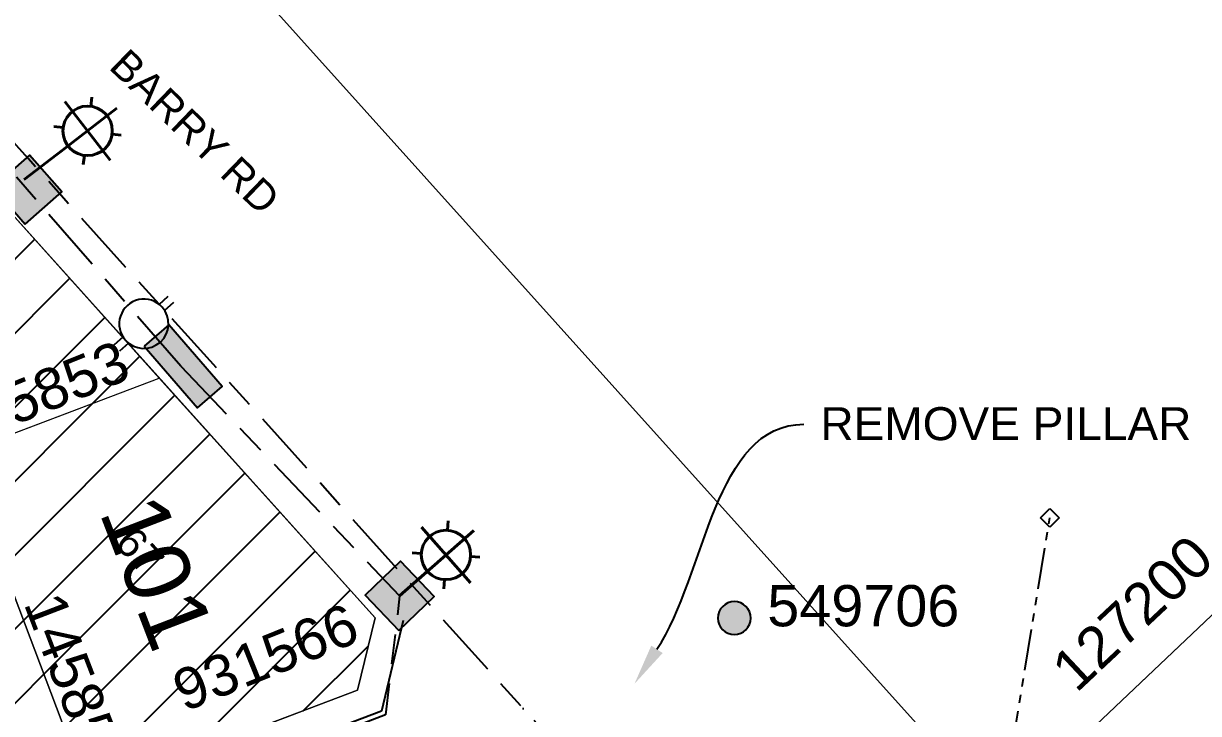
# Model space of a CAD drawing. Header units: metres. Extents: x 308667 to 309873, y 6270550 to 6271594.
# Drawn here: x 309552.7 to 309624, y 6271287.7 to 6271329.6 of the extents above; entities that cross this region are included whole.
import ezdxf
from ezdxf import colors
from ezdxf.entities.mleader import LeaderData, LeaderLine
from ezdxf.enums import TextEntityAlignment as Align
from ezdxf.math import Vec2, Vec3

# ---------------------------------------------------------------- set-up
doc = ezdxf.new("R2010")
doc.units = ezdxf.units.M
doc.linetypes.add('Cable Exist UG', pattern=[8.2, 4, -1.2, 1.8, -1.2])
doc.linetypes.add('PHANTOMX2', pattern=[5, 2.5, -0.5, 0.5, -0.5, 0.5, -0.5])
doc.layers.get('0').update_dxf_attribs({"color": 6})
for name, color, linetype, lineweight in [('_User Miscellaneous1', 41, 'Continuous', 13), ('Cadastre Developer_SP_NEW', 54, 'Continuous', 15), ('Cadastre Land Parcels_SP_EXT', 96, 'Continuous', 15), ('Cadastre Roads_SP_EXT', 54, 'Continuous', 15), ('Mains_HV_EXT', 11, 'Continuous', 25)]:
    doc.layers.add(name, color=color, linetype=linetype, lineweight=lineweight)
for name, color, linetype in [('Equip_LV_EXT', 7, 'Continuous'), ('Equip_SP_SL_EXT', 7, 'Continuous'), ('Equip_SP_SL_NEW', 2, 'Continuous'), ('Mains_LV_New_T84', 2, 'Cable x'), ('Notes', 7, 'Continuous'), ('Services_SP_EXT', 42, 'PHANTOMX2'), ('SupportsOH_SP_TR_HV_LV_SL_EXT', 7, 'Continuous'), ('SupportsUG_SP_LV_EXT', 7, 'Continuous'), ('SupportsUG_SP_LV_SL_EXT', 7, 'Continuous'), ('UG_Details_SP_MISC', 7, 'Continuous')]:
    doc.layers.add(name, color=color, linetype=linetype)
doc.styles.add('COLUMN_LABEL', font='arial.ttf')
doc.styles.add('iecARIAL', font='arial.ttf', dxfattribs={"height": 2})
doc.styles.add('POLE_LABEL', font='arial.ttf', dxfattribs={"height": 2})
doc.styles.add('SL_LABEL', font='arial.ttf', dxfattribs={"height": 2.5})
doc.styles.get("Standard").update_dxf_attribs({"font": 'arial.ttf'})
doc.linetypes.add('Cable New UG', pattern='A,7,-0.25,["x",Standard,S=2,R=0,X=0.2,Y=-0.8],-2.1', length=9.35)
doc.linetypes.add('Cable x', pattern='A,5,-0.25,["x",Standard,S=2,R=0,X=0,Y=-0.8],-1.5', length=6.75)

# ---------------------------------------------------------------- blocks, each defined once
blk = doc.blocks.new('PILLAR_EXT')
blk.add_hatch(color=256).paths.add_polyline_path([(-2.475, 0.99), (-2.475, -0.99), (2.475, -0.99), (2.475, 0.99)])
blk.add_lwpolyline([(-2.475, -0.99), (2.475, -0.99), (2.475, 0.99), (-2.475, 0.99)], close=True)
at = {"style": 'iecARIAL', "flags": 8}
blk.add_attdef('ASSET_NUM', (1.5, 3.5), '', height=2.5, dxfattribs=at)
for tag, p, flags in [('OWNED_BY', (0, -0.2), 9), ('STATE', (0, -0.4), 9), ('SUPPORT_TYPE', (0, -0.6), 9), ('USAGE', (0, -0.8), 9), ('LEGEND', (0, -1), 9), ('LOCATION', (0, -1.2), 9), ('NOTES', (0, -1.4), 9), ('PARENT', (0, -1.6), 9), ('STREETNAME', (0, -1.8), 9), ('SUBURB', (0, -2), 1)]:
    blk.add_attdef(tag, p, '', height=0.2, dxfattribs=dict(flags=flags))
blk = doc.blocks.new('CCP_EXT')
at = {"flags": 9}
for tag, p in [('USAGE', (0, -1.2)), ('LEGEND', (0, -1.4)), ('STATE', (0, -1.8)), ('LIFE_SUPPORT', (0, -1.6)), ('NOTES', (0, -2))]:
    blk.add_attdef(tag, text='', height=0.2, dxfattribs=at).set_placement(p, align=Align.MIDDLE_LEFT)
blk.add_wipeout([(0, 0.566), (0.566, 0), (0, -0.566), (-0.566, 0)])
blk.add_lwpolyline([(-0.566, 0), (0, 0.566), (0.566, 0), (0, -0.566), (-0.566, 0)])
at = {"flags": 1}
blk.add_attdef('Z', (0, 0), '', height=0.2, dxfattribs=at)
at = {"flags": 9}
for tag, p in [('CCP_TYPE', (0, 0)), ('OPERATING_VOLTAGE', (0, -0.6)), ('ORIENTATION', (0, -0.8)), ('CONSTRUCTED_VOLTAGE', (0, -0.2)), ('NO_PHASES', (0, -0.4)), ('OWNED_BY', (0, -1))]:
    blk.add_attdef(tag, text='', height=0.2, dxfattribs=at).set_placement(p, align=Align.MIDDLE_LEFT)
blk = doc.blocks.new('POLE_EXT')
blk.add_hatch(color=256).paths.add_polyline_path([(-1, 0, 1), (1, 0, 1)])
blk.add_lwpolyline([(-1, 0, 1), (1, 0, 1)], format="xyb", close=True)
at = {"flags": 8}
blk.add_attdef('pNumber', text='', height=2, dxfattribs=at).set_placement((3, 2.5), align=Align.MIDDLE_CENTER)
at = {"style": 'POLE_LABEL', "flags": 9}
for tag, p in [('STRUCTURE_PLANT_NUMBER', (1.355, 0.028)), ('STREET_CODE', (1.355, -0.2))]:
    blk.add_attdef(tag, text='', height=0.2, dxfattribs=at).set_placement(p, align=Align.MIDDLE_LEFT)
at = {"flags": 9}
for tag, p in [('OWNED_BY', (1.355, -0.4)), ('SPECIAL_USE', (1.355, -0.8)), ('PARENT', (1.355, -0.6)), ('cLV', (1.355, -1.4)), ('STATE', (1.355, -1)), ('USAGE', (1.355, -1.2)), ('cHV', (1.355, -2)), ('hDepth', (1.355, -1.6)), ('hDia', (1.355, -1.8)), ('LBRACKET', (1.355, -2.2)), ('LExisting', (1.355, -2.4)), ('LANTNUMBER', (1.355, -2.6)), ('LOther', (1.355, -2.8)), ('cLinedev', (1.355, -3.4)), ('LRemove', (1.355, -3)), ('LEGEND', (1.355, -3.2)), ('LOCATION', (1.355, -3.6)), ('pExisting', (1.355, -3.8)), ('PFNUMBER', (1.355, -4)), ('NEWPFNUMBER', (1.355, -4.2)), ('pFooting', (1.355, -4.4)), ('pNew', (1.355, -4.6)), ('pRelocate', (1.355, -5)), ('pRemove', (1.355, -5.2)), ('pReplace', (1.355, -5.4)), ('pStay', (1.355, -5.6)), ('pType', (1.355, -5.8)), ('cspan', (1.355, -6)), ('STREETNAME', (1.355, -6.2)), ('SUBURB', (1.355, -6.4)), ('OPERATED_BY', (1.355, -7.014)), ('NOTES', (1.355, -6.6)), ('MAINTAINED_BY', (1.355, -6.814))]:
    blk.add_attdef(tag, text='', height=0.2, dxfattribs=at).set_placement(p, align=Align.MIDDLE_LEFT)
at = {"flags": 1}
blk.add_attdef('Z', (1.355, -7.328), '', height=0.2, dxfattribs=at)
blk = doc.blocks.new('LV_UG_LINKS_OPEN_EXT')
for p, q in [((-0.249, 1.473), (-0.249, 2.22)), ((0.249, 1.473), (0.249, 2.22)), ((-0.249, -1.473), (-0.249, -2.22)), ((0.249, -1.473), (0.249, -2.22))]:
    blk.add_line(p, q)
at = {"flags": 9}
for tag, p in [('ACTUAL_STATUS', (0, 0)), ('OPERATING_VOLTAGE', (0, -0.6)), ('ORIENTATION', (0, -0.8)), ('CONSTRUCTED_VOLTAGE', (0, -0.2)), ('NO_PHASES', (0, -0.4)), ('STATE', (0, -1)), ('SWITCH_TYPE', (0, -1.2)), ('USAGE', (0, -1.4)), ('NOTES', (0, -1.6))]:
    blk.add_attdef(tag, text='', height=0.2, dxfattribs=at).set_placement(p, align=Align.MIDDLE_LEFT)
at = {"flags": 1}
blk.add_attdef('Z', (0, 0), '', height=0.2, dxfattribs=at)
blk.add_wipeout([(-0.249, 1.473), (-0.432, 1.43), (-0.608, 1.365), (-0.774, 1.278), (-0.928, 1.171), (-1.067, 1.045), (-1.19, 0.903), (-1.294, 0.747), (-1.377, 0.579), (-1.439, 0.402), (-1.478, 0.218), (-1.494, 0.031), (-1.486, -0.156), (-1.455, -0.341), (-1.4, -0.521), (-1.324, -0.692), (-1.227, -0.853), (-1.11, -1), (-0.976, -1.131), (-0.827, -1.244), (-0.664, -1.338), (-0.491, -1.411), (-0.311, -1.461), (-0.125, -1.489), (0.062, -1.493), (0.249, -1.473), (0.432, -1.43), (0.608, -1.365), (0.774, -1.278), (0.928, -1.171), (1.067, -1.045), (1.19, -0.903), (1.294, -0.747), (1.377, -0.579), (1.439, -0.402), (1.478, -0.218), (1.494, -0.031), (1.486, 0.156), (1.455, 0.341), (1.4, 0.521), (1.324, 0.692), (1.227, 0.853), (1.11, 1), (0.976, 1.131), (0.827, 1.244), (0.664, 1.338), (0.491, 1.411), (0.311, 1.461), (0.125, 1.489), (-0.062, 1.493)])
blk.add_lwpolyline([(0, -1.494, 1), (0, 1.494, 1)], format="xyb", close=True)
blk = doc.blocks.new('*U376')
blk.add_line((0, 0), (0, 0))
for tag, p, flags in [('Z', (0, 0), 1), ('OPERATED_BY', (0, -9.607), 9)]:
    blk.add_attdef(tag, p, '', height=0.2, dxfattribs=dict(flags=flags))
at = {"style": 'SL_LABEL', "flags": 9}
blk.add_attdef('STREET_CODE', text='', height=0.2, dxfattribs=at).set_placement((0, -0.2), align=Align.MIDDLE_LEFT)
for tag, height, flags, p in [('CONSTRUCTED_VOLTAGE', 0.2, 9, (0, -0.4)), ('CONTROL_TYPE', 0.2, 9, (0, -0.6)), ('LANTERN_PURPOSE', 0.2, 9, (0, -0.8)), ('OPERATING_VOLTAGE', 0.2, 9, (0, -1.4)), ('LANTERN_TYPE', 0.2, 9, (0, -1)), ('NO_PHASES', 0.2, 9, (0, -1.2)), ('ORIENTATION', 0.2, 9, (0, -1.6)), ('OWNED_BY', 0.2, 9, (0, -1.8)), ('STATE', 0.2, 9, (0, -2)), ('USAGE', 0.2, 9, (0, -2.2)), ('LNUMBER', 2.5, 8, (1.2, -2.8)), ('CEXIST', 0.2, 9, (0, -2.4)), ('CNEW', 0.2, 9, (0, -2.6)), ('CNUMBER', 0.2, 9, (0, -2.8)), ('CREMOVE', 0.2, 9, (0, -3)), ('CREPLACE', 0.2, 9, (0, -3.2)), ('LKINGHEIGHT', 0.2, 9, (0, -3.4)), ('LBRACKET', 0.2, 9, (0, -3.6)), ('LBRACKETVOCAB', 0.2, 9, (0, -3.8)), ('LCATEGORY', 0.2, 9, (0, -4)), ('LCHARGE1', 0.2, 9, (0, -4.2)), ('LCHARGE1PERCENT', 0.2, 9, (0, -4.4)), ('LCHARGE2', 0.2, 9, (0, -4.6)), ('LCHARGE2PERCENT', 0.2, 9, (0, -4.8)), ('LCHARGE3', 0.2, 9, (0, -5)), ('LCHARGE3PERCENT', 0.2, 9, (0, -5.2)), ('LEXIST', 0.2, 9, (0, -5.4)), ('LLAMP', 0.2, 9, (0, -5.6)), ('LLAMPVOCAB', 0.2, 9, (0, -5.8)), ('LMAST', 0.2, 9, (0, -6)), ('LMASTVOCAB', 0.2, 9, (0, -6.2)), ('LNEW', 0.2, 9, (0, -6.4)), ('LANTNUMBER', 0.2, 9, (0, -6.6)), ('LOUTREACH', 0.2, 9, (0, -7)), ('LOUTREACHVOCAB', 0.2, 9, (0, -7.2)), ('LRATECODE', 0.2, 9, (0, -7.4)), ('LREMOVE', 0.2, 9, (0, -7.6)), ('LREPLACE', 0.2, 9, (0, -7.8)), ('SUBURB', 0.2, 9, (0, -8.6)), ('LTYPE', 0.2, 9, (0, -8)), ('LTYPEVOCAB', 0.2, 9, (0, -8.2)), ('LEGEND', 0.2, 9, (0, -8.4)), ('STREETNAME', 0.2, 9, (0, -8.8)), ('LOCATION', 0.2, 9, (0, -9)), ('NOTES', 0.2, 9, (0, -9.2)), ('MAINTAINED_BY', 0.2, 9, (0, -9.863))]:
    blk.add_attdef(tag, text='', height=height, dxfattribs=dict(flags=flags)).set_placement(p, align=Align.MIDDLE_LEFT)
blk.add_wipeout([(5.632, 4.326), (5.893, 2.687), (5.218, 1.171), (3.58, 0.911), (1.982, 1.522), (1.803, 3.224), (2.477, 4.74), (4.116, 5.001)])
for p, q in [((4.116, 5.001), (4.043, 4.443)), ((2.477, 4.74), (2.934, 4.145)), ((5.038, 3.869), (5.632, 4.326)), ((1.803, 3.224), (2.361, 3.151)), ((5.893, 2.687), (5.335, 2.76)), ((0, 0), (2.661, 2.044)), ((3.58, 0.911), (3.653, 1.468)), ((4.762, 1.766), (5.218, 1.171))]:
    blk.add_line(p, q)
blk.add_circle((3.848, 2.956), 1.5)
at = {"style": 'SL_LABEL', "flags": 8}
blk.add_attdef('ASSET_NUM', text='', height=2.5, dxfattribs=at).set_placement((2, 2), align=Align.MIDDLE_LEFT)
blk = doc.blocks.new('*U381')
at = {"lineweight": 40}
for p, q in [((4.116, 5.001), (4.043, 4.443)), ((2.063, 1.585), (5.632, 4.326)), ((2.477, 4.74), (5.218, 1.171)), ((1.803, 3.224), (2.361, 3.151)), ((5.893, 2.687), (5.335, 2.76)), ((0, 0), (2.661, 2.044)), ((3.58, 0.911), (3.653, 1.468))]:
    blk.add_line(p, q, dxfattribs=at)
blk.add_circle((3.848, 2.956), 1.5, dxfattribs=at)
at = {"style": 'iecARIAL', "flags": 8}
blk.add_attdef('ASSET_NUM', (1.5, 1.5), '', height=2.5, dxfattribs=at)
for tag, p, height, flags in [('CONSTRUCTED_VOLTAGE', (0.981, -0.653), 0.2, 9), ('CONTROL_TYPE', (0.981, -0.853), 0.2, 9), ('LANTERN_PURPOSE', (0.981, -1.053), 0.2, 9), ('LANTERN_TYPE', (0.981, -1.253), 0.2, 9), ('NO_PHASES', (0.981, -1.453), 0.2, 9), ('LNUMBER', (2.181, -3.253), 2.5, 8), ('OPERATING_VOLTAGE', (0.981, -1.653), 0.2, 9), ('ORIENTATION', (0.981, -1.853), 0.2, 9), ('OWNED_BY', (0.981, -2.053), 0.2, 9), ('STATE', (0.981, -2.253), 0.2, 9), ('CEXIST', (0.981, -2.653), 0.2, 9), ('CNEW', (0.981, -2.853), 0.2, 9), ('CNUMBER', (0.981, -3.053), 0.2, 9), ('USAGE', (0.981, -2.453), 0.2, 9), ('CREMOVE', (0.981, -3.253), 0.2, 9), ('CREPLACE', (0.981, -3.453), 0.2, 9), ('LKINGHEIGHT', (0.981, -3.653), 0.2, 9), ('LBRACKET', (0.981, -3.853), 0.2, 9), ('LBRACKETVOCAB', (0.981, -4.053), 0.2, 9), ('LCATEGORY', (0.981, -4.253), 0.2, 9), ('LCHARGE1', (0.981, -4.453), 0.2, 9), ('LCHARGE1PERCENT', (0.981, -4.653), 0.2, 9), ('LCHARGE2', (0.981, -4.853), 0.2, 9), ('LCHARGE2PERCENT', (0.981, -5.053), 0.2, 9), ('LCHARGE3', (0.981, -5.253), 0.2, 9), ('LCHARGE3PERCENT', (0.981, -5.453), 0.2, 9), ('LEXIST', (0.981, -5.653), 0.2, 9), ('LLAMP', (0.981, -5.853), 0.2, 9), ('LLAMPVOCAB', (0.981, -6.053), 0.2, 9), ('LMAST', (0.981, -6.253), 0.2, 9), ('LMASTVOCAB', (0.981, -6.453), 0.2, 9), ('LNEW', (0.981, -6.653), 0.2, 9), ('LANTNUMBER', (0.981, -6.853), 0.2, 9), ('LOUTREACH', (0.981, -7.253), 0.2, 9), ('LOUTREACHVOCAB', (0.981, -7.453), 0.2, 9), ('LRATECODE', (0.981, -7.653), 0.2, 9), ('LREMOVE', (0.981, -7.853), 0.2, 9), ('LREPLACE', (0.981, -8.053), 0.2, 9), ('LTYPE', (0.981, -8.253), 0.2, 9), ('LTYPEVOCAB', (0.981, -8.453), 0.2, 9), ('LEGEND', (0.981, -8.653), 0.2, 9), ('STREETNAME', (0.981, -9.253), 0.2, 9), ('SUBURB', (0.981, -9.453), 0.2, 1), ('LOCATION', (0.981, -8.853), 0.2, 9), ('NOTES', (0.981, -9.053), 0.2, 9)]:
    blk.add_attdef(tag, p, '', height=height, dxfattribs=dict(flags=flags))
blk = doc.blocks.new('*U382')
at = {"lineweight": 40}
for p, q in [((2.935, 4.542), (2.901, 3.981)), ((1.123, 0.993), (4.494, 3.974)), ((1.318, 4.169), (4.299, 0.798)), ((0.75, 2.61), (1.311, 2.576)), ((4.867, 2.357), (4.306, 2.392)), ((0, 0), (1.688, 1.492)), ((2.682, 0.425), (2.717, 0.986))]:
    blk.add_line(p, q, dxfattribs=at)
blk.add_circle((2.809, 2.484), 1.5, dxfattribs=at)
at = {"style": 'iecARIAL', "flags": 8}
blk.add_attdef('ASSET_NUM', (1.5, 1.5), '', height=2.5, dxfattribs=at)
for tag, p, height, flags in [('CONSTRUCTED_VOLTAGE', (0.981, -0.653), 0.2, 9), ('CONTROL_TYPE', (0.981, -0.853), 0.2, 9), ('LANTERN_PURPOSE', (0.981, -1.053), 0.2, 9), ('LANTERN_TYPE', (0.981, -1.253), 0.2, 9), ('NO_PHASES', (0.981, -1.453), 0.2, 9), ('LNUMBER', (2.181, -3.253), 2.5, 8), ('OPERATING_VOLTAGE', (0.981, -1.653), 0.2, 9), ('ORIENTATION', (0.981, -1.853), 0.2, 9), ('OWNED_BY', (0.981, -2.053), 0.2, 9), ('STATE', (0.981, -2.253), 0.2, 9), ('CEXIST', (0.981, -2.653), 0.2, 9), ('CNEW', (0.981, -2.853), 0.2, 9), ('CNUMBER', (0.981, -3.053), 0.2, 9), ('USAGE', (0.981, -2.453), 0.2, 9), ('CREMOVE', (0.981, -3.253), 0.2, 9), ('CREPLACE', (0.981, -3.453), 0.2, 9), ('LKINGHEIGHT', (0.981, -3.653), 0.2, 9), ('LBRACKET', (0.981, -3.853), 0.2, 9), ('LBRACKETVOCAB', (0.981, -4.053), 0.2, 9), ('LCATEGORY', (0.981, -4.253), 0.2, 9), ('LCHARGE1', (0.981, -4.453), 0.2, 9), ('LCHARGE1PERCENT', (0.981, -4.653), 0.2, 9), ('LCHARGE2', (0.981, -4.853), 0.2, 9), ('LCHARGE2PERCENT', (0.981, -5.053), 0.2, 9), ('LCHARGE3', (0.981, -5.253), 0.2, 9), ('LCHARGE3PERCENT', (0.981, -5.453), 0.2, 9), ('LEXIST', (0.981, -5.653), 0.2, 9), ('LLAMP', (0.981, -5.853), 0.2, 9), ('LLAMPVOCAB', (0.981, -6.053), 0.2, 9), ('LMAST', (0.981, -6.253), 0.2, 9), ('LMASTVOCAB', (0.981, -6.453), 0.2, 9), ('LNEW', (0.981, -6.653), 0.2, 9), ('LANTNUMBER', (0.981, -6.853), 0.2, 9), ('LOUTREACH', (0.981, -7.253), 0.2, 9), ('LOUTREACHVOCAB', (0.981, -7.453), 0.2, 9), ('LRATECODE', (0.981, -7.653), 0.2, 9), ('LREMOVE', (0.981, -7.853), 0.2, 9), ('LREPLACE', (0.981, -8.053), 0.2, 9), ('LTYPE', (0.981, -8.253), 0.2, 9), ('LTYPEVOCAB', (0.981, -8.453), 0.2, 9), ('LEGEND', (0.981, -8.653), 0.2, 9), ('STREETNAME', (0.981, -9.253), 0.2, 9), ('SUBURB', (0.981, -9.453), 0.2, 1), ('LOCATION', (0.981, -8.853), 0.2, 9), ('NOTES', (0.981, -9.053), 0.2, 9)]:
    blk.add_attdef(tag, p, '', height=height, dxfattribs=dict(flags=flags))
blk = doc.blocks.new('COLUMN_EXT')
blk.add_hatch(color=256).paths.add_polyline_path([(-1.485, 1.485), (-1.485, -1.485), (1.485, -1.485), (1.485, 1.485)])
blk.add_lwpolyline([(-1.485, -1.485), (1.485, -1.485), (1.485, 1.485), (-1.485, 1.485)], close=True)
for tag, height, style, flags, p in [('ASSET_NUM', 2.5, 'COLUMN_LABEL', 8, (2, 2)), ('STRUCTURE_PLANT_NUMBER', 0.2, 'POLE_LABEL', 9, (1.813, 0.031)), ('STREET_CODE', 0.2, 'COLUMN_LABEL', 9, (1.813, -0.2))]:
    blk.add_attdef(tag, text='', height=height, dxfattribs=dict(style=style, flags=flags)).set_placement(p, align=Align.MIDDLE_LEFT)
at = {"flags": 9}
for tag, p in [('OWNED_BY', (1.813, -0.6)), ('STATE', (1.813, -0.8)), ('COLUMN_TYPE', (1.813, -0.4)), ('USAGE', (1.813, -1)), ('LEGEND', (1.813, -1.2)), ('LOCATION', (1.813, -1.4)), ('STREETNAME', (1.813, -1.6)), ('SUBURB', (1.813, -1.8)), ('NOTES', (1.813, -2))]:
    blk.add_attdef(tag, text='', height=0.2, dxfattribs=at).set_placement(p, align=Align.MIDDLE_LEFT)
at = {"flags": 1}
blk.add_attdef('Z', (1.813, -2.351), '', height=0.2, dxfattribs=at)

msp = doc.modelspace()

# ---------------------------------------------------------------- hatches: boundary and pattern name
at = {"layer": 'Notes'}
h = msp.add_hatch(dxfattribs=at)
h.set_pattern_fill('ANSI31', color=256)
h.paths.add_polyline_path([(309443.823, 6271322.526), (309432.133, 6271318.099), (309446.855, 6271279.201), (309458.543, 6271283.633)], flags=16)
h.paths.add_polyline_path([(309481.919, 6271292.496), (309493.609, 6271296.92), (309505.3, 6271301.345), (309505.295, 6271301.359), (309516.991, 6271305.769), (309528.671, 6271310.222), (309551.302, 6271318.803), (309560.982, 6271308.051), (309574.081, 6271293.501), (309573.017, 6271289.11), (309556.695, 6271282.922), (309541.223, 6271277.057), (309530.404, 6271272.955), (309530.32, 6271270.784), (309574.712, 6271287.614), (309575.568, 6271294.838), (309562.286, 6271308.768), (309541.793, 6271332.345), (309525.158, 6271350.837), (309517.484, 6271352.75), (309513.556, 6271353.32), (309511.727, 6271355.488), (309508.773, 6271358.987), (309505.187, 6271358.987), (309503.044, 6271361.97), (309503.011, 6271361.957), (309502.589, 6271359.756), (309505.248, 6271357.293), (309508.349, 6271353.852), (309512.568, 6271350.792), (309506.377, 6271348.347), (309443.097, 6271324.443), (309442.964, 6271322.254), (309432.117, 6271318.142), (309446.855, 6271279.201), (309459.405, 6271246.039), (309448.405, 6271241.876), (309448.298, 6271239.979), (309494.93, 6271257.368), (309495.179, 6271257.462), (309495.656, 6271259.795), (309494.465, 6271259.345)])
h.paths.add_polyline_path([(309482.78, 6271254.906), (309471.112, 6271250.477), (309471.112, 6271250.477), (309459.495, 6271246.073), (309446.924, 6271279.227), (309458.545, 6271283.625), (309458.54, 6271283.64), (309470.231, 6271288.064)], flags=16)
h.paths.add_polyline_path([(309458.545, 6271283.625), (309446.924, 6271279.227), (309459.495, 6271246.073), (309471.093, 6271250.47)], flags=0)
h.paths.add_polyline_path([(309470.231, 6271288.064), (309458.54, 6271283.64), (309458.543, 6271283.633), (309471.112, 6271250.477), (309482.78, 6271254.906)], flags=16)
h.paths.add_polyline_path([(309528.671, 6271310.222), (309516.991, 6271305.769), (309529.616, 6271272.656), (309541.22, 6271277.064)], flags=16)
h.paths.add_polyline_path([(309548.904, 6271303.469), (309533.446, 6271297.605), (309541.223, 6271277.057), (309556.694, 6271282.922)], flags=16)
h.paths.add_polyline_path([(309551.302, 6271318.803), (309528.671, 6271310.222), (309533.446, 6271297.605), (309560.982, 6271308.051)], flags=0)
h.paths.add_polyline_path([(309560.982, 6271308.051), (309548.904, 6271303.469), (309556.695, 6271282.922), (309573.017, 6271289.11), (309574.081, 6271293.501)], flags=16)
h.paths.add_polyline_path([(309551.302, 6271318.803), (309574.081, 6271293.501), (309573.017, 6271289.11), (309530.404, 6271272.955), (309530.32, 6271270.784), (309574.712, 6271287.614), (309575.568, 6271294.838), (309562.286, 6271308.768), (309541.793, 6271332.345), (309525.158, 6271350.837), (309517.484, 6271352.75), (309513.556, 6271353.32), (309511.727, 6271355.488), (309508.773, 6271358.987), (309505.187, 6271358.987), (309503.044, 6271361.97), (309503.011, 6271361.957), (309502.589, 6271359.756), (309505.248, 6271357.293), (309508.349, 6271353.852), (309512.568, 6271350.792), (309506.377, 6271348.347), (309443.097, 6271324.443), (309442.964, 6271322.254), (309443.805, 6271322.573), (309443.805, 6271322.573), (309458.54, 6271283.64)], flags=16)
h.paths.add_polyline_path([(309435.586, 6271309.211), (309439.664, 6271298.6), (309445.387, 6271300.8), (309441.309, 6271311.41)], flags=24)
h.paths.add_polyline_path([(309424.839, 6271305.134), (309428.916, 6271294.525), (309434.635, 6271296.723), (309430.558, 6271307.332)], flags=24)
h.paths.add_polyline_path([(309496.686, 6271292.037), (309500.763, 6271281.428), (309506.482, 6271283.626), (309502.405, 6271294.235)], flags=24)
h.paths.add_polyline_path([(309484.738, 6271287.507), (309488.816, 6271276.898), (309494.535, 6271279.096), (309490.457, 6271289.705)], flags=24)
h.paths.add_polyline_path([(309443.863, 6271322.662), (309448.497, 6271310.591), (309452.071, 6271311.963), (309447.438, 6271324.035)], flags=8)
h.paths.add_polyline_path([(309510.959, 6271343.211), (309523.07, 6271347.741), (309521.728, 6271351.328), (309509.617, 6271346.798)], flags=8)
h.paths.add_polyline_path([(309538.218, 6271313.797), (309550.208, 6271318.641), (309548.772, 6271322.194), (309536.782, 6271317.35)], flags=24)
h.paths.add_polyline_path([(309514.982, 6271339.277), (309526.702, 6271344.742), (309525.082, 6271348.215), (309513.363, 6271342.75)], flags=8)
h.paths.add_polyline_path([(309486.319, 6271270.24), (309490.953, 6271258.168), (309494.528, 6271259.54), (309489.894, 6271271.612)], flags=24)
h.paths.add_polyline_path([(309449.905, 6271274.299), (309453.982, 6271263.69), (309459.702, 6271265.888), (309455.624, 6271276.497)], flags=24)
h.paths.add_polyline_path([(309462.346, 6271279.016), (309466.423, 6271268.407), (309472.142, 6271270.605), (309468.065, 6271281.214)], flags=8)
h.paths.add_polyline_path([(309473.6, 6271283.283), (309477.677, 6271272.674), (309483.396, 6271274.872), (309479.319, 6271285.481)], flags=24)
h.paths.add_polyline_path([(309524.085, 6271335.231), (309526.559, 6271332.479), (309528.575, 6271334.291), (309526.101, 6271337.044)], flags=8)
h.paths.add_polyline_path([(309441.66, 6271255.717), (309446.294, 6271243.645), (309449.869, 6271245.017), (309445.235, 6271257.089)], flags=24)
h.paths.add_polyline_path([(309426.946, 6271265.576), (309431.011, 6271254.999), (309436.634, 6271257.16), (309432.569, 6271267.738)], flags=24)
h.paths.add_polyline_path([(309438.545, 6271269.974), (309442.61, 6271259.397), (309448.233, 6271261.558), (309444.168, 6271272.135)], flags=24)
h.paths.add_polyline_path([(309520.491, 6271301.063), (309524.568, 6271290.454), (309530.287, 6271292.651), (309526.21, 6271303.261)], flags=8)
h.paths.add_polyline_path([(309541.529, 6271294.963), (309545.607, 6271284.352), (309551.33, 6271286.552), (309547.252, 6271297.162)], flags=8)
h.paths.add_polyline_path([(309548.251, 6271302.845), (309560.24, 6271307.689), (309558.805, 6271311.242), (309546.815, 6271306.398)], flags=8)
h.paths.add_polyline_path([(309534.902, 6271311.133), (309538.979, 6271300.523), (309544.698, 6271302.721), (309540.621, 6271313.331)], flags=8)
h.paths.add_polyline_path([(309562.152, 6271286.908), (309574.142, 6271291.752), (309572.707, 6271295.305), (309560.717, 6271290.46)], flags=24)
h.paths.add_polyline_path([(309551.872, 6271294.731), (309556.506, 6271282.659), (309560.081, 6271284.032), (309555.447, 6271296.103)], flags=24)
h.paths.add_polyline_path([(309555.919, 6271300.485), (309559.997, 6271289.876), (309565.716, 6271292.074), (309561.638, 6271302.683)], flags=8)
h.paths.add_polyline_path([(309557.529, 6271298.005), (309560.016, 6271295.244), (309562.065, 6271297.089), (309559.578, 6271299.85)], flags=8)

# ---------------------------------------------------------------- linework, layer by layer
at = {"layer": '_User Miscellaneous1', "color": 1, "flags": 128}
for points in [[(309574.081, 6271293.501), (309573.017, 6271289.11), (309556.695, 6271282.922), (309548.904, 6271303.469), (309560.982, 6271308.051), (309574.081, 6271293.5)], [(309556.695, 6271282.922), (309541.223, 6271277.057), (309533.446, 6271297.605), (309548.904, 6271303.469), (309556.694, 6271282.922)]]:
    msp.add_lwpolyline(points, dxfattribs=at)
at = {"layer": 'Cadastre Land Parcels_SP_EXT', "linetype": 'Continuous'}
for points in [[(309832.394, 6271490.34), (309804.686, 6271520.653), (309542.419, 6271358.774), (309611.989, 6271281.482), (309832.394, 6271490.34)], [(309767.32, 6271341.109), (309724.764, 6271388.349), (309611.989, 6271281.482), (309657.037, 6271231.428), (309767.32, 6271341.109)]]:
    msp.add_lwpolyline(points, close=True, dxfattribs=at)
at = {"layer": 'UG_Details_SP_MISC', "color": 7, "flags": 128}
msp.add_lwpolyline([(309575.789, 6271293.334), (309574.458, 6271287.838), (309361.486, 6271207.098)], dxfattribs=at)

# ---------------------------------------------------------------- block references
at = {"layer": 'Equip_SP_SL_EXT', "linetype": 'Cable New UG'}
msp.add_blockref('*U382', (309575.568, 6271294.838), dxfattribs=at)
at = {"layer": 'SupportsOH_SP_TR_HV_LV_SL_EXT'}
ref = msp.add_blockref('POLE_EXT', (309595.877, 6271293.49), dxfattribs=at)
ref.add_attrib('ASSET_NUM', '549706', dxfattribs={"layer": '0', "height": 2.5, "style": 'POLE_LABEL'}).set_placement((309597.877, 6271294.24), align=Align.MIDDLE_LEFT)
at = {"layer": 'SupportsUG_SP_LV_EXT'}
ref = msp.add_blockref('PILLAR_EXT', (309610.502, 6271280.144), dxfattribs=dict(at, rotation=309.8722735684094))
ref.add_attrib('ASSET_NUM', '127200', dxfattribs={"layer": '0', "height": 2.5, "rotation": 43.20678, "style": 'iecARIAL'}).set_placement((309615.777, 6271289.815), align=Align.MIDDLE_LEFT)
ref = msp.add_blockref('PILLAR_EXT', (309557.469, 6271281.077), dxfattribs=dict(at, rotation=20.76223880291498))
ref.add_attrib('ASSET_NUM', '145854', dxfattribs={"layer": '0', "height": 2.5, "rotation": 291}).set_placement((309553.903, 6271294.827), align=Align.MIDDLE_LEFT)
at = {"layer": 'SupportsUG_SP_LV_SL_EXT'}
ref = msp.add_blockref('COLUMN_EXT', (309575.568, 6271294.838), dxfattribs=dict(at, rotation=43.71878757484372))
ref.add_attrib('ASSET_NUM', '931566', dxfattribs={"layer": '0', "height": 2.5, "rotation": 22, "style": 'COLUMN_LABEL'}).set_placement((309562.02, 6271288.939), align=Align.MIDDLE_LEFT)

# ---------------------------------------------------------------- texts
at = {"layer": '_User Miscellaneous1', "ltscale": 2}
msp.add_text('101', height=4, rotation=291.02293, dxfattribs=at).set_placement((309557.869, 6271295.147), align=Align.BOTTOM_CENTER)
at = {"layer": 'Cadastre Land Parcels_SP_EXT'}
msp.add_text('67', height=1.8, rotation=312.01395, dxfattribs=at).set_placement((309558.201, 6271297.991))
at = {"layer": 'Cadastre Roads_SP_EXT'}
msp.add_text('BARRY RD', height=1.8, rotation=315.96647, dxfattribs=at).set_placement((309557.85, 6271326.863))

# ---------------------------------------------------------------- next in the draw order: block references
at = {"layer": 'Equip_LV_EXT', "rotation": 311.9879863321063}
msp.add_blockref('LV_UG_LINKS_OPEN_EXT', (309560.046, 6271311.344), dxfattribs=at)
at = {"layer": 'Services_SP_EXT'}
msp.add_blockref('CCP_EXT', (309615.02, 6271299.571), dxfattribs=at)

# ---------------------------------------------------------------- next in the draw order: hatches: boundary and pattern name
at = {"layer": 'Notes'}
h = msp.add_hatch(dxfattribs=at)
h.set_pattern_fill('ANSI31', color=256)
h.paths.add_polyline_path([(309560.982, 6271308.051), (309551.302, 6271318.803), (309528.671, 6271310.222), (309533.446, 6271297.605)])
h.paths.add_polyline_path([(309534.902, 6271311.133), (309538.979, 6271300.523), (309544.698, 6271302.721), (309540.621, 6271313.331)], flags=24)

# ---------------------------------------------------------------- next in the draw order: linework, layer by layer
at = {"layer": '_User Miscellaneous1', "color": 1, "flags": 128}
msp.add_lwpolyline([(309551.302, 6271318.803), (309528.671, 6271310.222), (309533.446, 6271297.605), (309560.982, 6271308.051), (309551.302, 6271318.803)], dxfattribs=at)
at = {"layer": 'Cadastre Developer_SP_NEW'}
msp.add_lwpolyline([(309551.302, 6271318.803), (309458.54, 6271283.64), (309443.805, 6271322.573), (309329.157, 6271279.106), (309326.836, 6271273.948), (309338.707, 6271242.678), (309355.837, 6271211.014), (309361.48, 6271208.914), (309573.017, 6271289.11), (309574.081, 6271293.501), (309551.302, 6271318.803)], dxfattribs=at)
at = {"layer": 'Mains_HV_EXT', "linetype": 'Cable Exist UG', "flags": 128}
msp.add_lwpolyline([(309607.524, 6271250.254), (309606.423, 6271252.142), (309613.092, 6271254.66), (309613.092, 6271254.66), (309584.937, 6271285.926), (309583.063, 6271288.006), (309583.063, 6271288.006), (309553.515, 6271320.808), (309553.02, 6271321.358), (309553.02, 6271321.358), (309518.029, 6271360.237), (309510.588, 6271368.606), (309509.484, 6271361.223), (309481.213, 6271350.527), (309478.752, 6271356.971)], dxfattribs=at)
at = {"layer": 'Mains_LV_New_T84', "color": 2, "linetype": 'Cable Exist UG', "flags": 128}
for points in [[(309562.286, 6271308.768), (309541.793, 6271332.345), (309525.158, 6271350.837), (309517.484, 6271352.75)], [(309562.286, 6271308.768), (309562.286, 6271308.768), (309575.568, 6271294.838), (309574.712, 6271287.614), (309530.011, 6271270.667), (309494.93, 6271257.368)]]:
    msp.add_lwpolyline(points, dxfattribs=at)
at = {"layer": 'Services_SP_EXT'}
msp.add_lwpolyline([(309612.687, 6271285.387), (309615.02, 6271299.571)], dxfattribs=at)

# ---------------------------------------------------------------- next in the draw order: block references
at = {"layer": 'SupportsUG_SP_LV_EXT'}
ref = msp.add_blockref('PILLAR_EXT', (309562.428, 6271308.764), dxfattribs=dict(at, rotation=310.9973091973384))
ref.add_attrib('ASSET_NUM', '145853', dxfattribs={"layer": '0', "height": 2.5, "rotation": 22}).set_placement((309548.119, 6271304.877), align=Align.MIDDLE_LEFT)

# ---------------------------------------------------------------- next in the draw order: leaders
at = {"layer": 'Notes'}
ml = msp.add_multileader_mtext('Standard', dxfattribs=at)
ml.set_content('REMOVE PILLAR 128887', color=256)
ml.set_leader_properties()
ml.build(insert=Vec2(0, 0))
ml.multileader.update_dxf_attribs({"leader_type": 2, "has_text_frame": 1, "text_left_attachment_type": 2, "text_right_attachment_type": 2, "dogleg_length": 0.01, "arrow_head_size": 2.5})
ctx = ml.context
ctx.base_point, ctx.char_height, ctx.arrow_head_size, ctx.landing_gap_size, ctx.plane_origin = Vec3(309600.101, 6271305.248), 2, 2.5, 1, Vec3(309589.817, 6271289.502)
ctx.left_attachment, ctx.right_attachment = 2, 2
notes = []
notes.append((ctx, [(0, (1, 1, 0), (309600.091, 6271305.248), (1, 0), 0.01, [(0, [(309589.817, 6271289.502)], 0, [])])]))
ctx.mtext.insert, ctx.mtext.flow_direction = Vec3(309601.101, 6271306.283), 5
for ctx, leaders in notes:
    for number, flags, end, landing, length, lines in leaders:
        leader = LeaderData()
        leader.index, (leader.has_last_leader_line, leader.has_dogleg_vector, leader.attachment_direction) = number, flags
        leader.last_leader_point, leader.dogleg_vector, leader.dogleg_length = Vec3(end), Vec3(landing), length
        for number, points, colour, breaks in lines:
            line = LeaderLine()
            line.index, line.vertices, line.color, line.breaks = number, Vec3.list(points), colors.encode_raw_color(colour), breaks
            leader.lines.append(line)
        ctx.leaders.append(leader)

# ---------------------------------------------------------------- next in the draw order: block references
at = {"layer": 'Equip_SP_SL_NEW'}
msp.add_blockref('*U376', (309552.782, 6271320.087), dxfattribs=at)

# ---------------------------------------------------------------- next in the draw order: block references
at = {"layer": 'Equip_SP_SL_EXT', "linetype": 'Cable New UG'}
msp.add_blockref('*U381', (309552.782, 6271320.087), dxfattribs=at)
at = {"layer": 'SupportsUG_SP_LV_SL_EXT'}
ref = msp.add_blockref('COLUMN_EXT', (309552.972, 6271319.483), dxfattribs=dict(at, rotation=41.25099355844426))
ref.add_attrib('ASSET_NUM', '931565', dxfattribs={"layer": '0', "height": 2.5, "rotation": 22, "style": 'COLUMN_LABEL'}).set_placement((309538.086, 6271315.828), align=Align.MIDDLE_LEFT)

doc.saveas('drawing.dxf')
